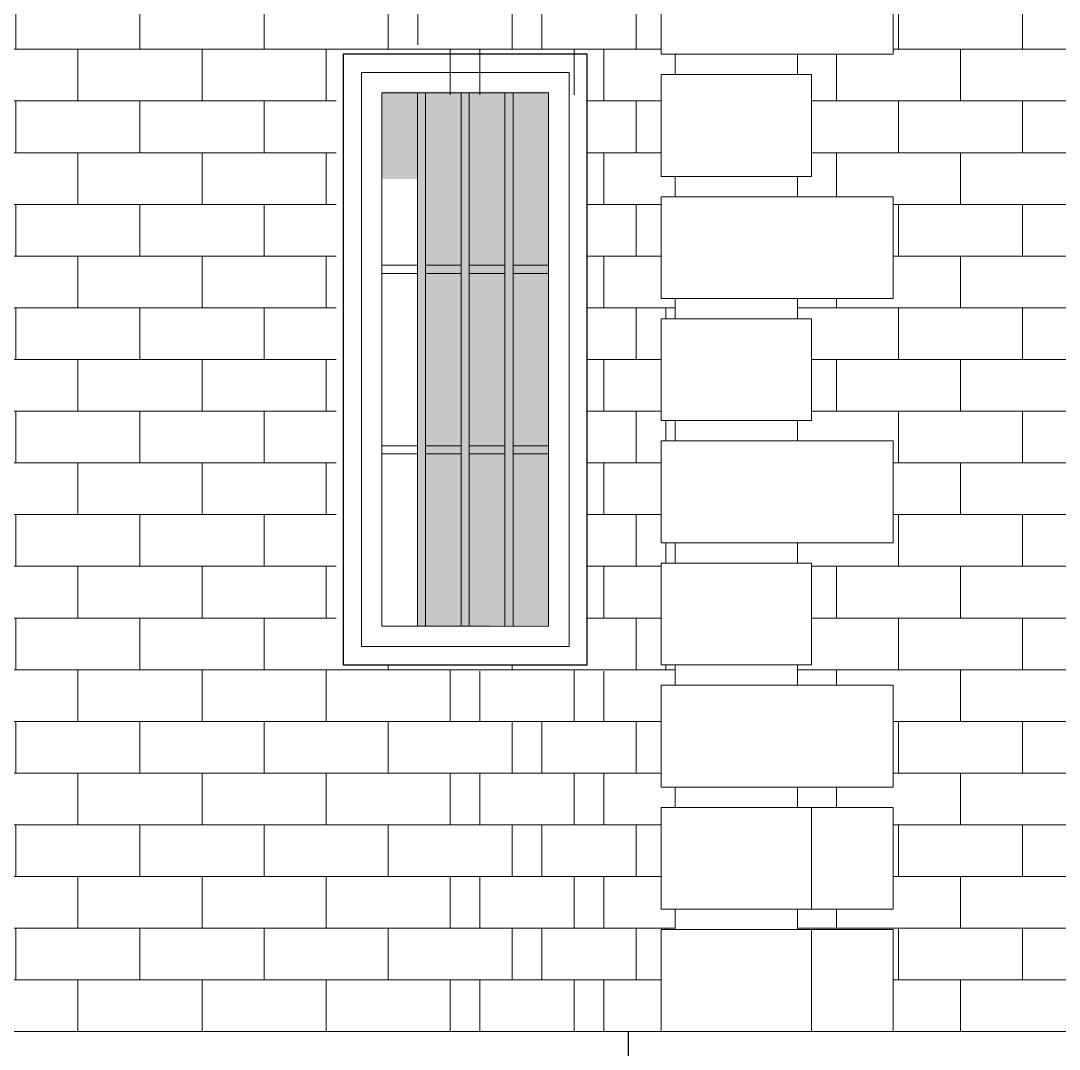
# Model space of a CAD drawing. Header units: feet. Extents: x -10410 to 374725, y -46422 to 88923.
# Drawn here: x 255607 to 258158, y 2443 to 4969 of the extents above; entities that cross this region are included whole.
import ezdxf

# ---------------------------------------------------------------- set-up
doc = ezdxf.new("R2010")
doc.units = ezdxf.units.FT
doc.header["$MEASUREMENT"] = 0
for name, color, linetype, lineweight in [('Интерьер - Мебель_Ном._пера__7', 7, 'Continuous', 20), ('Конструктив - Перекрытия_Ном._пера__1', 7, 'Continuous', 20), ('Конструктив - Стены Несущие_Ном._пера__120', 7, 'Continuous', 5)]:
    doc.layers.add(name, color=color, linetype=linetype, lineweight=lineweight)
for name, color, linetype, lineweight, true_color in [('Конструктив - Стены Несущие_Ном._пера__107', 7, 'Continuous', 5, 0xaaaaaa), ('Конструктив - Стены Несущие_Ном._пера__161', 7, 'Continuous', 15, 0x6a6a6a), ('Конструктив - Стены Несущие_Ном._пера__87', 7, 'Continuous', 25, 0x6a6a6a)]:
    doc.layers.add(name, color=color, linetype=linetype, lineweight=lineweight, true_color=true_color)

msp = doc.modelspace()

# ---------------------------------------------------------------- hatches: boundary and pattern name
at = {"layer": 'Конструктив - Стены Несущие_Ном._пера__107', "linetype": 'Continuous'}
h = msp.add_hatch(dxfattribs=at)
h.set_pattern_fill('ЧЕРЕПИЦА_02', color=256, style=0, pattern_type=2)
h.set_pattern_definition([(0, (255899.71, 4137.22), (0, 127), []), (90, (255899.7, 4137.22), (-304.8, 0), [127, -127]), (90, (256052.1, 4264.22), (-304.8, 0), [127, -127])])
h.paths.add_polyline_path([(254584.43283, 5137.21988), (254619.43283, 5137.21988), (254619.43283, 4887.21988), (254584.43283, 4887.21988), (254584.43283, 4837.21988), (254619.43283, 4837.21988), (254619.43283, 4587.21988), (254584.43283, 4587.21988), (254584.43283, 4537.21988), (254619.43283, 4537.21988), (254619.43283, 4287.21988), (254584.43283, 4287.21988), (254584.43283, 4237.21988), (254619.43283, 4237.21988), (254619.43283, 3987.21988), (254584.43283, 3987.21988), (254584.43283, 3937.21988), (254619.43283, 3937.21988), (254619.43283, 3687.21988), (254584.43283, 3687.21988), (254584.43283, 3637.21988), (254619.43283, 3637.21988), (254619.43283, 3387.21988), (254584.43283, 3387.21988), (254584.43283, 3337.21988), (254619.43283, 3337.21988), (254619.43283, 3087.21987), (254584.43283, 3087.21987), (254584.43283, 3037.21987), (254619.43283, 3037.21987), (254619.43283, 2787.21987), (254584.43283, 2787.21987), (254584.43283, 2737.21987), (254619.43283, 2737.21987), (254619.43283, 2487.21987), (257179.99494, 2487.21987), (257179.99494, 2737.21992), (257214.99494, 2737.21987), (257214.99494, 2787.21987), (257179.99494, 2787.21987), (257179.99494, 3037.21987), (257214.99494, 3037.21987), (257214.99494, 3087.21987), (257179.99494, 3087.21987), (257179.99494, 3337.21992), (257214.99494, 3337.21988), (257214.99494, 3387.21988), (257179.99494, 3387.21992), (257179.99494, 3637.21993), (257214.99494, 3637.21988), (257214.99494, 3687.21988), (257179.99494, 3687.21993), (257179.99494, 3937.21993), (257214.99494, 3937.21988), (257214.99494, 3987.21988), (257179.99494, 3987.21993), (257179.99494, 4237.21993), (257214.99494, 4237.21988), (257214.99494, 4287.21988), (257179.99494, 4287.21988), (257179.99494, 4537.21988), (257214.99494, 4537.21988), (257214.99494, 4587.21988), (257179.99494, 4587.21988), (257179.99494, 4837.21988), (257214.99494, 4837.21988), (257214.99494, 4887.21988), (257179.99494, 4887.21983), (257179.99494, 5137.21988), (257214.99494, 5137.21988), (257214.99494, 5187.21988), (257179.99494, 5187.21988), (257179.99494, 5437.21988), (257214.99494, 5437.21988), (257214.99494, 5487.21988), (257179.99494, 5487.21988), (257179.99494, 5737.21988), (257214.99494, 5737.21988), (257214.99494, 5787.21988), (254584.43283, 5787.21988), (254584.43283, 5737.21988), (254619.43283, 5737.21988), (254619.43283, 5487.21988), (254584.43283, 5487.21988), (254584.43283, 5437.21988), (254619.43283, 5437.21988), (254619.43283, 5187.21988), (254584.43283, 5187.21988)])
h.paths.add_polyline_path([(254799.36846, 4787.21993), (255398.95579, 4787.21988), (255398.95579, 3378.74018), (254799.36846, 3378.74018)], flags=0)
h.paths.add_polyline_path([(256381.93839, 4787.21983), (256998.9023, 4787.21983), (256998.9023, 3387.21988), (256473.20122, 3387.21988), (256398.9023, 3387.21988), (256381.93839, 3387.21988)], flags=0)
h = msp.add_hatch(dxfattribs=at)
h.set_pattern_fill('ЧЕРЕПИЦА_02', color=256, style=0, pattern_type=2)
h.set_pattern_definition([(0, (258982.21, 4137.22), (0, 127), []), (90, (258982.2, 4137.22), (-304.8, 0), [127, -127]), (90, (259134.6, 4264.22), (-304.8, 0), [127, -127])])
h.paths.add_polyline_path([(257549.99492, 3987.21988), (257514.99492, 3987.21988), (257514.99492, 3937.21988), (257749.99497, 3937.21988), (257749.99497, 3687.21988), (257514.99492, 3687.21988), (257514.99492, 3637.21988), (257549.99492, 3637.21988), (257549.99492, 3387.21988), (257514.99492, 3387.21988), (257514.99492, 3337.21988), (257749.99497, 3337.21988), (257749.99497, 3087.21992), (257514.99492, 3087.21987), (257514.99492, 3037.21987), (257749.99497, 3037.21992), (257749.99497, 2787.21987), (257514.99492, 2787.21987), (257514.99492, 2737.21987), (257749.99497, 2737.21987), (257749.99497, 2487.21987), (260349.43283, 2487.21987), (260349.43283, 2737.21987), (260449.43283, 2737.21987), (260449.43283, 2787.21987), (260349.43283, 2787.21987), (260349.43283, 3037.21987), (260449.43283, 3037.21987), (260449.43283, 3387.21992), (260349.43283, 3387.21992), (260349.43283, 3637.21988), (260449.43283, 3637.21988), (260449.43283, 3987.21988), (260349.43283, 3987.21988), (260349.43283, 4237.21988), (260449.43283, 4237.21988), (260449.43283, 4587.21988), (260349.43283, 4587.21988), (260349.43283, 4837.21988), (260449.43283, 4837.21988), (260449.43283, 5187.21988), (260349.43283, 5187.21988), (260349.43283, 5437.21988), (260449.43283, 5437.21988), (260449.43283, 5787.21983), (257514.99492, 5787.21988), (257514.99492, 5737.21988), (257749.99497, 5737.21993), (257749.99497, 5487.21988), (257514.99492, 5487.21988), (257514.99492, 5437.21988), (257549.99492, 5437.21988), (257549.99492, 5187.21988), (257514.99492, 5187.21988), (257514.99492, 5137.21988), (257749.99497, 5137.21983), (257749.99497, 4887.21988), (257514.99492, 4887.21988), (257514.99492, 4837.21988), (257549.99492, 4837.21988), (257549.99492, 4587.21988), (257514.99492, 4587.21988), (257514.99492, 4537.21988), (257749.99497, 4537.21988), (257749.99497, 4287.21988), (257514.99492, 4287.21988), (257514.99492, 4237.21988), (257549.99492, 4237.21988)])
h.paths.add_polyline_path([(258250.06431, 4584.30982), (258450.06431, 4584.30982), (258450.06431, 3387.21988), (259350.06436, 3387.21988), (259350.06431, 4584.30982), (259550.06431, 4584.30982), (259550.06431, 5087.21988), (258900.06407, 5146.08593), (258250.06431, 5087.21993)], flags=0)
at = {"layer": 'Конструктив - Стены Несущие_Ном._пера__120', "linetype": 'Continuous', "lineweight": 0, "true_color": 0x000000}
msp.add_hatch(color=18, dxfattribs=at).paths.add_polyline_path([(256493.90228, 4795.32057), (256903.90228, 4795.32057), (256903.90228, 4580.55323), (256903.90228, 3485.32055), (256758.90224, 3485.32055), (256758.90224, 3482.21989), (256581.40227, 3482.21989), (256581.40227, 4580.55323), (256493.90228, 4580.55323)])
at = {"layer": 'Конструктив - Стены Несущие_Ном._пера__161', "linetype": 'Continuous'}
h = msp.add_hatch(dxfattribs=at)
h.set_pattern_fill('ЧЕРЕПИЦА_02', color=256, style=0, pattern_type=2)
h.set_pattern_definition([(0, (256887.23, 4137.22), (0, 127), []), (90, (256887.23, 4137.22), (-304.8, 0), [127, -127]), (90, (257039.63, 4264.22), (-304.8, 0), [127, -127])])
h.paths.add_polyline_path([(256594.82721, 5510.40743), (256559.47192, 5460.40743), (256559.47202, 5210.40753), (256594.8273, 5210.40753), (256559.47202, 5160.40753), (256559.47202, 4910.40748), (256609.99494, 4910.40748), (256609.99494, 4787.21988), (256998.9023, 4787.21988), (256998.9023, 3387.21988), (257049.47197, 3387.21988), (257049.47197, 3372.2214), (256609.99494, 3372.2214), (256609.99494, 3287.21988), (256609.99494, 3181.11823), (256645.35027, 3181.11823), (256609.99499, 3131.11823), (256609.99499, 2881.11818), (256645.35027, 2881.11818), (256609.99499, 2831.11823), (256609.99494, 2581.11813), (256645.35027, 2581.11813), (256609.99494, 2531.11808), (256609.99499, 2487.21997), (257179.99494, 2487.21987), (257179.99494, 2737.21992), (257214.99494, 2737.21987), (257214.99494, 2787.21987), (257179.99494, 2787.21987), (257179.99494, 3037.21987), (257214.99494, 3037.21987), (257214.99494, 3087.21987), (257179.99494, 3087.21987), (257179.99494, 3337.21992), (257214.99494, 3337.21988), (257214.99494, 3387.21988), (257179.99494, 3387.21988), (257179.99494, 3637.21988), (257214.99494, 3637.21988), (257214.99494, 3687.21988), (257179.99494, 3687.21988), (257179.99494, 3937.21988), (257214.99494, 3937.21988), (257214.99494, 3987.21988), (257179.99494, 3987.21988), (257179.99494, 4237.21988), (257214.99494, 4237.21988), (257214.99494, 4287.21988), (257179.99494, 4287.21988), (257179.99494, 4537.21988), (257214.99494, 4537.21988), (257214.99494, 4587.21988), (257179.99494, 4587.21988), (257179.99494, 4837.21988), (257214.99494, 4837.21988), (257214.99494, 4887.21988), (257179.99494, 4887.21988), (257179.99494, 5137.21988), (257214.99494, 5137.21988), (257214.99494, 5187.21988), (257179.99494, 5187.21988), (257179.99494, 5437.21988), (257214.99494, 5437.21988), (257214.99494, 5487.21988), (257179.99494, 5487.21988), (257179.99494, 5737.21988), (257214.99494, 5737.21988), (257214.99494, 5787.21988), (256578.43121, 5787.21983), (256559.47192, 5760.40758), (256559.47192, 5510.40743)])

# ---------------------------------------------------------------- linework, layer by layer
at = {"layer": 'Интерьер - Мебель_Ном._пера__7', "linetype": 'Continuous'}
for p, q in [((257179.99492, 4887.21988), (257179.99492, 5137.21988)), ((257749.99492, 4887.21988), (257749.99492, 5137.21988)), ((257749.99492, 4887.21988), (257179.99492, 4887.21988)), ((257214.99492, 4837.21988), (257214.99492, 4887.21988)), ((257514.99492, 4837.21988), (257514.99492, 4887.21988)), ((257549.99492, 4837.21988), (257179.99492, 4837.21988)), ((257179.99492, 4587.21988), (257179.99492, 4837.21988)), ((257549.99492, 4587.21988), (257549.99492, 4837.21988)), ((257549.99492, 4587.21988), (257179.99492, 4587.21988)), ((257214.99492, 4537.21988), (257214.99492, 4587.21988)), ((257514.99492, 4537.21988), (257514.99492, 4587.21988)), ((257749.99492, 4537.21988), (257179.99492, 4537.21988)), ((257179.99492, 4287.21988), (257179.99492, 4537.21988)), ((257749.99492, 4287.21988), (257749.99492, 4537.21988)), ((257749.99492, 4287.21988), (257179.99492, 4287.21988)), ((257214.99492, 4237.21988), (257214.99492, 4287.21988)), ((257514.99492, 4237.21988), (257514.99492, 4287.21988)), ((257549.99492, 4237.21988), (257179.99492, 4237.21988)), ((257179.99492, 3987.21988), (257179.99492, 4237.21988)), ((257549.99492, 3987.21988), (257549.99492, 4237.21988)), ((257549.99492, 3987.21988), (257179.99492, 3987.21988)), ((257214.99492, 3937.21988), (257214.99492, 3987.21988)), ((257514.99492, 3937.21988), (257514.99492, 3987.21988)), ((257749.99492, 3937.21988), (257179.99492, 3937.21988)), ((257179.99492, 3687.21988), (257179.99492, 3937.21988)), ((257749.99492, 3687.21988), (257749.99492, 3937.21988)), ((257749.99492, 3687.21988), (257179.99492, 3687.21988)), ((257214.99492, 3637.21988), (257214.99492, 3687.21988)), ((257514.99492, 3637.21988), (257514.99492, 3687.21988)), ((257549.99492, 3637.21988), (257179.99492, 3637.21988)), ((257179.99492, 3387.21988), (257179.99492, 3637.21988)), ((257549.99492, 3387.21988), (257549.99492, 3637.21988)), ((257549.99492, 3387.21988), (257179.99492, 3387.21988)), ((257214.99492, 3337.21988), (257214.99492, 3387.21988)), ((257514.99492, 3337.21988), (257514.99492, 3387.21988)), ((257749.99492, 3337.21988), (257179.99492, 3337.21988)), ((257179.99492, 3087.21988), (257179.99492, 3337.21988)), ((257749.99492, 3087.21988), (257749.99492, 3337.21988)), ((257749.99492, 3087.21988), (257179.99492, 3087.21988)), ((257214.99492, 3037.21988), (257214.99492, 3087.21988)), ((257514.99492, 3037.21988), (257514.99492, 3087.21988)), ((257749.99492, 3037.21988), (257179.99492, 3037.21988)), ((257179.99492, 2787.21988), (257179.99492, 3037.21988)), ((257549.99492, 2787.21988), (257549.99492, 3037.21988)), ((257749.99492, 2787.21988), (257749.99492, 3037.21988)), ((257749.99492, 2787.21988), (257179.99492, 2787.21988)), ((257214.99492, 2737.21988), (257214.99492, 2787.21988)), ((257514.99492, 2737.21988), (257514.99492, 2787.21988)), ((257749.99492, 2737.21988), (257179.99492, 2737.21988)), ((257179.99492, 2487.21988), (257179.99492, 2737.21988)), ((257549.99492, 2487.21988), (257549.99492, 2737.21988)), ((257749.99492, 2487.21988), (257749.99492, 2737.21988))]:
    msp.add_line(p, q, dxfattribs=at)
at = {"layer": 'Конструктив - Перекрытия_Ном._пера__1', "linetype": 'Continuous'}
for p, q in [((257099.59189, 2487.21988), (254747.56043, 2487.21988)), ((257099.80814, 2487.21988), (257099.5918, 2487.21988)), ((257099.59189, 2487.21988), (257099.59189, 2187.21988)), ((260999.43289, 2487.21988), (257099.80825, 2487.21988)), ((257099.80825, 2487.21988), (257099.80825, 2187.21988))]:
    msp.add_line(p, q, dxfattribs=at)
at = {"layer": 'Конструктив - Стены Несущие_Ном._пера__120', "linetype": 'Continuous'}
for p, q in [((256443.90228, 4842.21989), (256443.90228, 4792.21989)), ((256953.90228, 4842.21989), (256443.90228, 4842.21989)), ((256953.90228, 4792.21989), (256953.90228, 4842.21989)), ((256443.90228, 4792.21989), (256443.90228, 3482.21989)), ((256493.90228, 3482.21989), (256493.90228, 4792.21989)), ((256493.90228, 4792.21989), (256903.90228, 4792.21989)), ((256581.40228, 4792.21989), (256581.40228, 4368.88656)), ((256601.40228, 4368.88656), (256601.40228, 4792.21989)), ((256688.90228, 4792.21989), (256688.90228, 4368.88656)), ((256708.90228, 4368.88656), (256708.90228, 4792.21989)), ((256796.40228, 4792.21989), (256796.40228, 4368.88656)), ((256816.40228, 4368.88656), (256816.40228, 4792.21989)), ((256903.90228, 4792.21989), (256903.90228, 3482.21989)), ((256953.90228, 3482.21989), (256953.90228, 4792.21989)), ((256581.40228, 4368.88656), (256493.90228, 4368.88656)), ((256581.40228, 4348.88656), (256581.40228, 4368.88656)), ((256688.90228, 4368.88656), (256601.40228, 4368.88656)), ((256601.40228, 4368.88656), (256601.40228, 4348.88656)), ((256688.90228, 4348.88656), (256688.90228, 4368.88656)), ((256796.40228, 4368.88656), (256708.90228, 4368.88656)), ((256708.90228, 4368.88656), (256708.90228, 4348.88656)), ((256796.40228, 4348.88656), (256796.40228, 4368.88656)), ((256903.90228, 4368.88656), (256816.40228, 4368.88656)), ((256816.40228, 4368.88656), (256816.40228, 4348.88656)), ((256493.90228, 4348.88656), (256581.40228, 4348.88656)), ((256581.40228, 4348.88656), (256581.40228, 3925.55322)), ((256601.40228, 3925.55322), (256601.40228, 4348.88656)), ((256601.40228, 4348.88656), (256688.90228, 4348.88656)), ((256688.90228, 4348.88656), (256688.90228, 3925.55322)), ((256708.90228, 3925.55322), (256708.90228, 4348.88656)), ((256708.90228, 4348.88656), (256796.40228, 4348.88656)), ((256796.40228, 4348.88656), (256796.40228, 3925.55322)), ((256816.40228, 3925.55322), (256816.40228, 4348.88656)), ((256816.40228, 4348.88656), (256903.90228, 4348.88656)), ((256581.40228, 3925.55322), (256493.90228, 3925.55322)), ((256493.90228, 3905.55322), (256581.40228, 3905.55322)), ((256581.40228, 3905.55322), (256581.40228, 3925.55322)), ((256581.40228, 3905.55322), (256581.40228, 3482.21989)), ((256688.90228, 3925.55322), (256601.40228, 3925.55322)), ((256601.40228, 3925.55322), (256601.40228, 3905.55322)), ((256601.40228, 3482.21989), (256601.40228, 3905.55322)), ((256601.40228, 3905.55322), (256688.90228, 3905.55322)), ((256688.90228, 3905.55322), (256688.90228, 3925.55322)), ((256688.90228, 3905.55322), (256688.90228, 3482.21989)), ((256796.40228, 3925.55322), (256708.90228, 3925.55322)), ((256708.90228, 3925.55322), (256708.90228, 3905.55322)), ((256708.90228, 3482.21989), (256708.90228, 3905.55322)), ((256708.90228, 3905.55322), (256796.40228, 3905.55322)), ((256796.40228, 3905.55322), (256796.40228, 3925.55322)), ((256796.40228, 3905.55322), (256796.40228, 3482.21989)), ((256903.90228, 3925.55322), (256816.40228, 3925.55322)), ((256816.40228, 3925.55322), (256816.40228, 3905.55322)), ((256816.40228, 3482.21989), (256816.40228, 3905.55322)), ((256816.40228, 3905.55322), (256903.90228, 3905.55322)), ((256443.90228, 3482.21989), (256443.90228, 3432.21989)), ((256903.90228, 3482.21989), (256493.90228, 3482.21989)), ((256953.90228, 3432.21989), (256953.90228, 3482.21989)), ((256443.90228, 3432.21989), (256953.90228, 3432.21989))]:
    msp.add_line(p, q, dxfattribs=at)
at = {"layer": 'Конструктив - Стены Несущие_Ном._пера__87', "linetype": 'Continuous'}
for p, q in [((256398.90228, 4887.21989), (256398.90228, 3387.21989)), ((256998.90228, 4887.21989), (256398.90228, 4887.21989)), ((256998.90228, 3387.21989), (256998.90228, 4887.21989)), ((256398.90228, 3387.21989), (256998.90228, 3387.21989))]:
    msp.add_line(p, q, dxfattribs=at)

doc.saveas('drawing.dxf')
